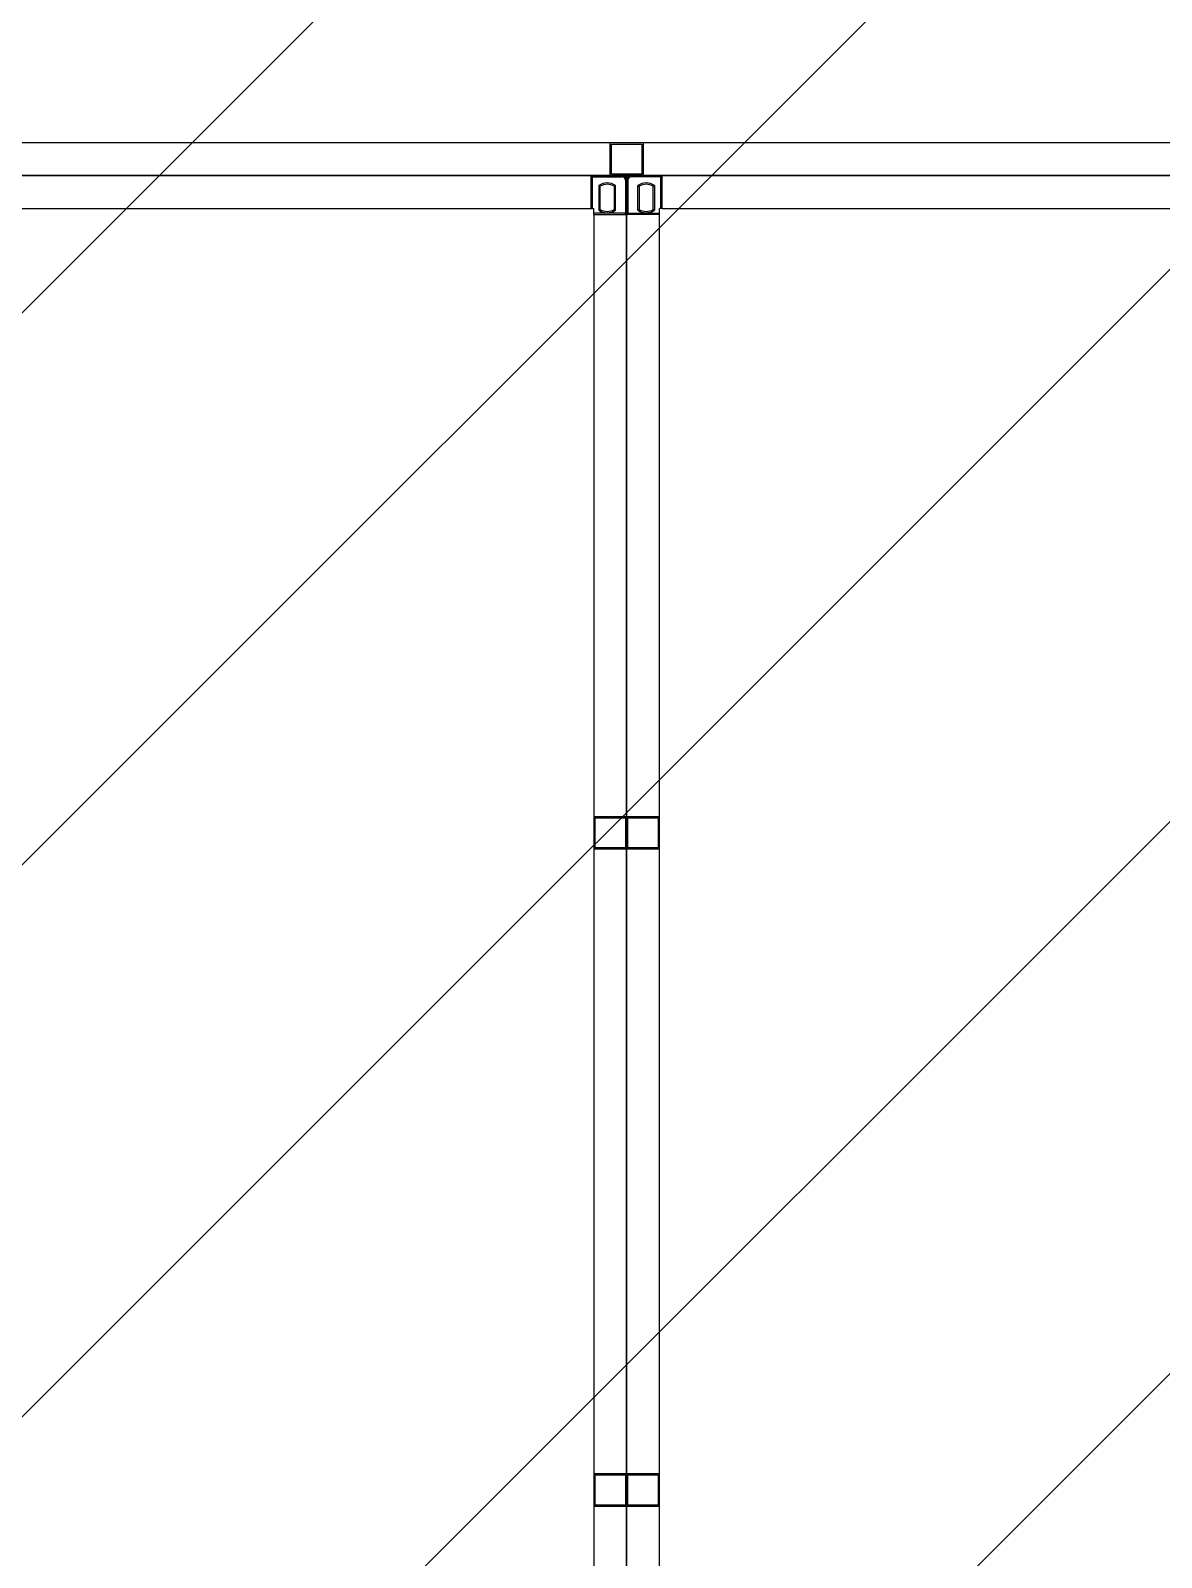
# Model space of a CAD drawing. Header units: millimetres. Extents: x 4133871 to 4440428, y -545651 to -495191.
# Drawn here: x 4200063.4 to 4200373, y -501101.5 to -500683.3 of the extents above; entities that cross this region are included whole.
import ezdxf

# ---------------------------------------------------------------- set-up
doc = ezdxf.new("R2010")
doc.units = ezdxf.units.MM
doc.header["$LTSCALE"] = 60
doc.layers.add('3', color=3, linetype='Continuous')

# ---------------------------------------------------------------- blocks, each defined once
blk = doc.blocks.new('KEY PLAN_NEW')
at = {"color": 253}
for p, q in [((-987.42, -1488.94), (-1280.3, -1488.94)), ((-1165.36, -1491.94), (-1165.36, -1488.94)), ((-1162.36, -1488.94), (-1165.36, -1488.94)), ((-1165.24, -1489.06), (-1162.48, -1489.06)), ((-1165.24, -1489.06), (-1162.48, -1489.06)), ((-1165.24, -1491.82), (-1165.24, -1489.06)), ((-1162.48, -1489.06), (-1162.48, -1491.82)), ((-1162.36, -1488.94), (-1162.36, -1491.94)), ((-1165.36, -1491.94), (-1162.36, -1491.94)), ((-1162.48, -1491.82), (-1165.24, -1491.82)), ((-1220.62, -1494.94), (-1167.1, -1494.94)), ((-1167.1, -1494.94), (-1166.86, -1494.94)), ((-1166.86, -1495.5), (-1166.86, -1494.94)), ((-1166.86, -1495.5), (-1166.86, -1848.38)), ((-1160.62, -1494.94), (-1160.86, -1494.94)), ((-1160.86, -1495.5), (-1160.86, -1494.94)), ((-1160.86, -1848.38), (-1160.86, -1495.5)), ((-1160.62, -1494.94), (-1107.1, -1494.94)), ((-1166.86, -1550.44), (-1166.86, -1553.44)), ((-1166.86, -1550.44), (-1163.86, -1550.44)), ((-1166.74, -1553.32), (-1166.74, -1550.56)), ((-1166.74, -1550.56), (-1163.98, -1550.56)), ((-1163.98, -1550.56), (-1163.98, -1553.32)), ((-1163.98, -1550.56), (-1163.98, -1553.32)), ((-1163.86, -1553.44), (-1163.86, -1550.44)), ((-1163.86, -1550.44), (-1163.86, -1553.44)), ((-1163.86, -1550.44), (-1160.86, -1550.44)), ((-1163.74, -1553.32), (-1163.74, -1550.56)), ((-1163.74, -1550.56), (-1160.98, -1550.56)), ((-1160.98, -1550.56), (-1160.98, -1553.32)), ((-1160.98, -1550.56), (-1160.98, -1553.32)), ((-1160.86, -1553.44), (-1160.86, -1550.44)), ((-1163.86, -1553.44), (-1166.86, -1553.44)), ((-1163.98, -1553.32), (-1166.74, -1553.32)), ((-1160.86, -1553.44), (-1163.86, -1553.44)), ((-1160.98, -1553.32), (-1163.74, -1553.32)), ((-1166.86, -1610.44), (-1166.86, -1613.44)), ((-1166.86, -1610.44), (-1163.86, -1610.44)), ((-1166.74, -1613.32), (-1166.74, -1610.56)), ((-1166.74, -1610.56), (-1163.98, -1610.56)), ((-1163.98, -1610.56), (-1163.98, -1613.32)), ((-1163.98, -1610.56), (-1163.98, -1613.32)), ((-1163.86, -1613.44), (-1163.86, -1610.44)), ((-1163.86, -1610.44), (-1163.86, -1613.44)), ((-1163.86, -1610.44), (-1160.86, -1610.44)), ((-1163.74, -1613.32), (-1163.74, -1610.56)), ((-1163.74, -1610.56), (-1160.98, -1610.56)), ((-1160.98, -1610.56), (-1160.98, -1613.32)), ((-1160.98, -1610.56), (-1160.98, -1613.32)), ((-1160.86, -1613.44), (-1160.86, -1610.44)), ((-1163.86, -1613.44), (-1166.86, -1613.44)), ((-1163.98, -1613.32), (-1166.74, -1613.32)), ((-1160.86, -1613.44), (-1163.86, -1613.44)), ((-1160.98, -1613.32), (-1163.74, -1613.32))]:
    blk.add_line(p, q, dxfattribs=at)
at = {"color": 253, "linetype": 'Continuous'}
for p, q in [((-1167.1, -1494.94), (-1167.1, -1491.94)), ((-1167.1, -1492.06), (-1166.98, -1492.06)), ((-1166.98, -1491.94), (-1166.98, -1492.06)), ((-1166.98, -1494.94), (-1166.98, -1492.06)), ((-1166.98, -1492.06), (-1164.27, -1492.06)), ((-1166.4, -1492.84), (-1166.4, -1495.1)), ((-1166.28, -1495.04), (-1166.28, -1492.91)), ((-1165.01, -1492.91), (-1165.01, -1495.04)), ((-1164.89, -1495.1), (-1164.89, -1492.84)), ((-1164.27, -1492.06), (-1164.27, -1491.94)), ((-1163.98, -1492.06), (-1163.98, -1492.06)), ((-1163.98, -1492.06), (-1163.98, -1492.06)), ((-1163.98, -1492.35), (-1163.86, -1492.35)), ((-1163.98, -1492.35), (-1163.98, -1495.38)), ((-1163.74, -1492.35), (-1163.86, -1492.35)), ((-1163.74, -1492.06), (-1163.74, -1492.06)), ((-1163.74, -1492.06), (-1163.74, -1492.06)), ((-1163.74, -1492.35), (-1163.74, -1495.38)), ((-1163.45, -1492.06), (-1163.45, -1491.94)), ((-1160.74, -1492.06), (-1163.45, -1492.06)), ((-1162.84, -1495.1), (-1162.84, -1492.84)), ((-1162.72, -1492.91), (-1162.72, -1495.04)), ((-1161.45, -1495.04), (-1161.45, -1492.91)), ((-1161.33, -1492.84), (-1161.33, -1495.1)), ((-1160.74, -1491.94), (-1160.74, -1492.06)), ((-1160.62, -1492.06), (-1160.74, -1492.06)), ((-1160.74, -1494.94), (-1160.74, -1492.06)), ((-1160.62, -1494.94), (-1160.62, -1491.94)), ((-1163.98, -1495.38), (-1166.86, -1495.38)), ((-1166.86, -1495.5), (-1163.86, -1495.5)), ((-1163.98, -1495.5), (-1163.98, -1495.38)), ((-1163.98, -1495.38), (-1163.86, -1495.38)), ((-1163.74, -1495.38), (-1163.86, -1495.38)), ((-1160.86, -1495.5), (-1163.86, -1495.5)), ((-1163.74, -1495.5), (-1163.74, -1495.38)), ((-1163.74, -1495.38), (-1160.86, -1495.38))]:
    blk.add_line(p, q, dxfattribs=at)
at = {"color": 253}
for points in [[(-1283.86, -1491.94), (-1283.86, -1431.94), (-983.86, -1431.94), (-983.86, -1491.94)], [(-1223.86, -1491.94), (-1163.86, -1491.94), (-1163.86, -1851.94), (-1223.86, -1851.94)], [(-1163.86, -1491.94), (-1103.86, -1491.94), (-1103.86, -1851.94), (-1163.86, -1851.94)]]:
    blk.add_lwpolyline(points, close=True, dxfattribs=at)
at = {"color": 253, "linetype": 'Continuous'}
for centre, radius, start, end in [((-1166.98, -1492.06), 0.12, 90, 180), ((-1165.64, -1493.97), 1.36, 56.2792, 123.7208), ((-1165.64, -1493.97), 1.24, 59.1964, 120.8036), ((-1164.27, -1492.35), 0.41, 0, 90), ((-1164.27, -1492.35), 0.29, 0, 90), ((-1163.45, -1492.35), 0.41, 90, 180), ((-1163.45, -1492.35), 0.29, 90, 180), ((-1162.08, -1493.97), 1.36, 56.2792, 123.7208), ((-1162.08, -1493.97), 1.24, 59.1964, 120.8036), ((-1160.74, -1492.06), 0.12, 0, 90), ((-1165.64, -1493.97), 1.36, 236.2792, 303.7208), ((-1165.64, -1493.97), 1.24, 239.1964, 300.8036), ((-1163.98, -1495.38), 0.12, 270, 0), ((-1163.74, -1495.38), 0.12, 180, 270), ((-1162.08, -1493.97), 1.36, 236.2792, 303.7208), ((-1162.08, -1493.97), 1.24, 239.1964, 300.8036)]:
    blk.add_arc(centre, radius, start, end, dxfattribs=at)
for points, knots in [([(-1166.28, -1492.91), (-1166.28, -1492.91, 46), (-1166.28, -1492.91, 46), (-1166.28, -1492.91, 46), (-1166.28, -1492.91, 46), (-1166.28, -1492.91, 46), (-1166.28, -1492.91, 46), (-1166.28, -1492.91, 46), (-1166.28, -1492.91, 46), (-1166.28, -1492.91, 46), (-1166.28, -1492.9, 46), (-1166.29, -1492.9, 46), (-1166.29, -1492.9, 46), (-1166.29, -1492.9, 46), (-1166.29, -1492.9, 46), (-1166.29, -1492.9, 46), (-1166.3, -1492.9, 46), (-1166.3, -1492.9, 46), (-1166.3, -1492.9, 46), (-1166.3, -1492.9, 46), (-1166.3, -1492.89, 46), (-1166.3, -1492.89, 46), (-1166.31, -1492.89, 46), (-1166.31, -1492.89, 46), (-1166.32, -1492.89, 46), (-1166.32, -1492.89, 46), (-1166.32, -1492.88, 46), (-1166.32, -1492.88, 46), (-1166.32, -1492.88, 46), (-1166.32, -1492.88, 46), (-1166.33, -1492.88, 46), (-1166.33, -1492.88, 46), (-1166.34, -1492.88, 46), (-1166.34, -1492.87, 46), (-1166.35, -1492.87, 46), (-1166.35, -1492.87, 46), (-1166.35, -1492.87, 46), (-1166.35, -1492.87, 46), (-1166.36, -1492.86, 46), (-1166.36, -1492.86, 46), (-1166.36, -1492.86, 46), (-1166.36, -1492.86, 46), (-1166.37, -1492.86, 46), (-1166.37, -1492.86, 46), (-1166.38, -1492.85, 46), (-1166.38, -1492.85, 46), (-1166.39, -1492.85, 46), (-1166.39, -1492.85, 46), (-1166.39, -1492.84, 46), (-1166.39, -1492.84, 46), (-1166.39, -1492.84, 46), (-1166.4, -1492.84, 46), (-1166.4, -1492.84, 46), (-1166.4, -1492.84, 46)], [0, 0, 0, 0, 0.06206, 0.12459, 0.12459, 0.155854, 0.155854, 0.171487, 0.171487, 0.187119, 0.187119, 0.249648, 0.249648, 0.312178, 0.312178, 0.343442, 0.343442, 0.359075, 0.359075, 0.374707, 0.374707, 0.437236, 0.437236, 0.499766, 0.499766, 0.53103, 0.53103, 0.546663, 0.546663, 0.562295, 0.562295, 0.624824, 0.624824, 0.687353, 0.687353, 0.749883, 0.749883, 0.765515, 0.765515, 0.781147, 0.781147, 0.812412, 0.812412, 0.874941, 0.874941, 0.937471, 0.937471, 0.968735, 0.968735, 0.984368, 0.992184, 0.992184, 1, 1, 1, 1]), ([(-1164.89, -1492.84), (-1164.89, -1492.84, 46), (-1164.89, -1492.84, 46), (-1164.89, -1492.84, 46), (-1164.89, -1492.84, 46), (-1164.89, -1492.84, 46), (-1164.89, -1492.85, 46), (-1164.9, -1492.85, 46), (-1164.9, -1492.85, 46), (-1164.91, -1492.85, 46), (-1164.91, -1492.86, 46), (-1164.92, -1492.86, 46), (-1164.92, -1492.86, 46), (-1164.92, -1492.86, 46), (-1164.93, -1492.86, 46), (-1164.93, -1492.86, 46), (-1164.93, -1492.87, 46), (-1164.93, -1492.87, 46), (-1164.93, -1492.87, 46), (-1164.94, -1492.87, 46), (-1164.94, -1492.87, 46), (-1164.95, -1492.88, 46), (-1164.95, -1492.88, 46), (-1164.96, -1492.88, 46), (-1164.96, -1492.88, 46), (-1164.96, -1492.88, 46), (-1164.96, -1492.88, 46), (-1164.96, -1492.88, 46), (-1164.97, -1492.89, 46), (-1164.97, -1492.89, 46), (-1164.97, -1492.89, 46), (-1164.97, -1492.89, 46), (-1164.98, -1492.89, 46), (-1164.98, -1492.89, 46), (-1164.99, -1492.9, 46), (-1164.99, -1492.9, 46), (-1164.99, -1492.9, 46), (-1164.99, -1492.9, 46), (-1164.99, -1492.9, 46), (-1164.99, -1492.9, 46), (-1164.99, -1492.9, 46), (-1164.99, -1492.9, 46), (-1165, -1492.9, 46), (-1165, -1492.9, 46), (-1165, -1492.91, 46), (-1165, -1492.91, 46), (-1165, -1492.91, 46), (-1165, -1492.91, 46), (-1165, -1492.91, 46), (-1165, -1492.91, 46), (-1165.01, -1492.91, 46), (-1165.01, -1492.91, 46), (-1165.01, -1492.91, 46), (-1165.01, -1492.91, 46)], [0, 0, 0, 0, 0.00782, 0.00782, 0.015639, 0.031279, 0.031279, 0.062557, 0.062557, 0.125114, 0.125114, 0.187671, 0.187671, 0.21895, 0.21895, 0.234589, 0.234589, 0.250228, 0.250228, 0.312785, 0.312785, 0.375342, 0.375342, 0.437899, 0.437899, 0.453538, 0.453538, 0.469178, 0.469178, 0.500456, 0.500456, 0.563013, 0.563013, 0.62557, 0.62557, 0.641209, 0.641209, 0.656849, 0.656849, 0.688127, 0.688127, 0.750684, 0.750684, 0.813241, 0.813241, 0.828881, 0.828881, 0.84452, 0.84452, 0.875798, 0.875798, 0.938355, 1, 1, 1, 1]), ([(-1162.84, -1492.84), (-1162.84, -1492.84, 46), (-1162.84, -1492.84, 46), (-1162.83, -1492.84, 46), (-1162.83, -1492.84, 46), (-1162.83, -1492.84, 46), (-1162.83, -1492.85, 46), (-1162.83, -1492.85, 46), (-1162.82, -1492.85, 46), (-1162.82, -1492.85, 46), (-1162.81, -1492.86, 46), (-1162.81, -1492.86, 46), (-1162.8, -1492.86, 46), (-1162.8, -1492.86, 46), (-1162.8, -1492.86, 46), (-1162.8, -1492.86, 46), (-1162.79, -1492.87, 46), (-1162.79, -1492.87, 46), (-1162.79, -1492.87, 46), (-1162.79, -1492.87, 46), (-1162.78, -1492.87, 46), (-1162.78, -1492.88, 46), (-1162.77, -1492.88, 46), (-1162.77, -1492.88, 46), (-1162.76, -1492.88, 46), (-1162.76, -1492.88, 46), (-1162.76, -1492.88, 46), (-1162.76, -1492.88, 46), (-1162.76, -1492.89, 46), (-1162.76, -1492.89, 46), (-1162.75, -1492.89, 46), (-1162.75, -1492.89, 46), (-1162.74, -1492.89, 46), (-1162.74, -1492.89, 46), (-1162.74, -1492.9, 46), (-1162.74, -1492.9, 46), (-1162.74, -1492.9, 46), (-1162.74, -1492.9, 46), (-1162.73, -1492.9, 46), (-1162.73, -1492.9, 46), (-1162.73, -1492.9, 46), (-1162.73, -1492.9, 46), (-1162.73, -1492.9, 46), (-1162.72, -1492.9, 46), (-1162.72, -1492.91, 46), (-1162.72, -1492.91, 46), (-1162.72, -1492.91, 46), (-1162.72, -1492.91, 46), (-1162.72, -1492.91, 46), (-1162.72, -1492.91, 46), (-1162.72, -1492.91, 46), (-1162.72, -1492.91, 46), (-1162.72, -1492.91, 46), (-1162.72, -1492.91, 46)], [0, 0, 0, 0, 0.00782, 0.00782, 0.015639, 0.031279, 0.031279, 0.062557, 0.062557, 0.125114, 0.125114, 0.187671, 0.187671, 0.21895, 0.21895, 0.234589, 0.234589, 0.250228, 0.250228, 0.312785, 0.312785, 0.375342, 0.375342, 0.437899, 0.437899, 0.453538, 0.453538, 0.469178, 0.469178, 0.500456, 0.500456, 0.563013, 0.563013, 0.62557, 0.62557, 0.641209, 0.641209, 0.656849, 0.656849, 0.688127, 0.688127, 0.750684, 0.750684, 0.813241, 0.813241, 0.828881, 0.828881, 0.84452, 0.84452, 0.875798, 0.875798, 0.938355, 1, 1, 1, 1]), ([(-1161.45, -1492.91), (-1161.45, -1492.91, 46), (-1161.45, -1492.91, 46), (-1161.45, -1492.91, 46), (-1161.44, -1492.91, 46), (-1161.44, -1492.91, 46), (-1161.44, -1492.91, 46), (-1161.44, -1492.91, 46), (-1161.44, -1492.91, 46), (-1161.44, -1492.91, 46), (-1161.44, -1492.9, 46), (-1161.44, -1492.9, 46), (-1161.43, -1492.9, 46), (-1161.43, -1492.9, 46), (-1161.43, -1492.9, 46), (-1161.43, -1492.9, 46), (-1161.43, -1492.9, 46), (-1161.43, -1492.9, 46), (-1161.43, -1492.9, 46), (-1161.43, -1492.9, 46), (-1161.42, -1492.89, 46), (-1161.42, -1492.89, 46), (-1161.41, -1492.89, 46), (-1161.41, -1492.89, 46), (-1161.41, -1492.89, 46), (-1161.41, -1492.89, 46), (-1161.4, -1492.88, 46), (-1161.4, -1492.88, 46), (-1161.4, -1492.88, 46), (-1161.4, -1492.88, 46), (-1161.4, -1492.88, 46), (-1161.39, -1492.88, 46), (-1161.39, -1492.88, 46), (-1161.38, -1492.87, 46), (-1161.38, -1492.87, 46), (-1161.37, -1492.87, 46), (-1161.37, -1492.87, 46), (-1161.37, -1492.87, 46), (-1161.37, -1492.86, 46), (-1161.37, -1492.86, 46), (-1161.36, -1492.86, 46), (-1161.36, -1492.86, 46), (-1161.36, -1492.86, 46), (-1161.35, -1492.86, 46), (-1161.35, -1492.85, 46), (-1161.34, -1492.85, 46), (-1161.34, -1492.85, 46), (-1161.33, -1492.85, 46), (-1161.33, -1492.84, 46), (-1161.33, -1492.84, 46), (-1161.33, -1492.84, 46), (-1161.33, -1492.84, 46), (-1161.33, -1492.84, 46), (-1161.33, -1492.84, 46)], [0, 0, 0, 0, 0.06206, 0.12459, 0.12459, 0.155854, 0.155854, 0.171487, 0.171487, 0.187119, 0.187119, 0.249648, 0.249648, 0.312178, 0.312178, 0.343442, 0.343442, 0.359075, 0.359075, 0.374707, 0.374707, 0.437236, 0.437236, 0.499766, 0.499766, 0.53103, 0.53103, 0.546663, 0.546663, 0.562295, 0.562295, 0.624824, 0.624824, 0.687353, 0.687353, 0.749883, 0.749883, 0.765515, 0.765515, 0.781147, 0.781147, 0.812412, 0.812412, 0.874941, 0.874941, 0.937471, 0.937471, 0.968735, 0.968735, 0.984368, 0.992184, 0.992184, 1, 1, 1, 1]), ([(-1166.28, -1495.04), (-1166.28, -1495.04, 46), (-1166.28, -1495.04, 46), (-1166.28, -1495.04, 46), (-1166.28, -1495.04, 46), (-1166.28, -1495.04, 46), (-1166.28, -1495.04, 46), (-1166.28, -1495.04, 46), (-1166.28, -1495.04, 46), (-1166.28, -1495.04, 46), (-1166.28, -1495.04, 46), (-1166.29, -1495.04, 46), (-1166.29, -1495.05, 46), (-1166.29, -1495.05, 46), (-1166.29, -1495.05, 46), (-1166.29, -1495.05, 46), (-1166.3, -1495.05, 46), (-1166.3, -1495.05, 46), (-1166.3, -1495.05, 46), (-1166.3, -1495.05, 46), (-1166.3, -1495.05, 46), (-1166.3, -1495.05, 46), (-1166.31, -1495.06, 46), (-1166.31, -1495.06, 46), (-1166.32, -1495.06, 46), (-1166.32, -1495.06, 46), (-1166.32, -1495.06, 46), (-1166.32, -1495.06, 46), (-1166.32, -1495.06, 46), (-1166.32, -1495.06, 46), (-1166.33, -1495.07, 46), (-1166.33, -1495.07, 46), (-1166.34, -1495.07, 46), (-1166.34, -1495.07, 46), (-1166.35, -1495.08, 46), (-1166.35, -1495.08, 46), (-1166.35, -1495.08, 46), (-1166.35, -1495.08, 46), (-1166.36, -1495.08, 46), (-1166.36, -1495.08, 46), (-1166.36, -1495.09, 46), (-1166.36, -1495.09, 46), (-1166.37, -1495.09, 46), (-1166.37, -1495.09, 46), (-1166.38, -1495.09, 46), (-1166.38, -1495.1, 46), (-1166.39, -1495.1, 46), (-1166.39, -1495.1, 46), (-1166.39, -1495.1, 46), (-1166.39, -1495.1, 46), (-1166.39, -1495.1, 46), (-1166.4, -1495.1, 46), (-1166.4, -1495.1, 46), (-1166.4, -1495.1, 46)], [0, 0, 0, 0, 0.06206, 0.12459, 0.12459, 0.155854, 0.155854, 0.171487, 0.171487, 0.187119, 0.187119, 0.249648, 0.249648, 0.312178, 0.312178, 0.343442, 0.343442, 0.359075, 0.359075, 0.374707, 0.374707, 0.437236, 0.437236, 0.499766, 0.499766, 0.53103, 0.53103, 0.546663, 0.546663, 0.562295, 0.562295, 0.624824, 0.624824, 0.687353, 0.687353, 0.749883, 0.749883, 0.765515, 0.765515, 0.781147, 0.781147, 0.812412, 0.812412, 0.874941, 0.874941, 0.937471, 0.937471, 0.968735, 0.968735, 0.984368, 0.992184, 0.992184, 1, 1, 1, 1]), ([(-1164.89, -1495.1), (-1164.89, -1495.1, 46), (-1164.89, -1495.1, 46), (-1164.89, -1495.1, 46), (-1164.89, -1495.1, 46), (-1164.89, -1495.1, 46), (-1164.89, -1495.1, 46), (-1164.9, -1495.1, 46), (-1164.9, -1495.1, 46), (-1164.91, -1495.09, 46), (-1164.91, -1495.09, 46), (-1164.92, -1495.09, 46), (-1164.92, -1495.09, 46), (-1164.92, -1495.09, 46), (-1164.93, -1495.08, 46), (-1164.93, -1495.08, 46), (-1164.93, -1495.08, 46), (-1164.93, -1495.08, 46), (-1164.93, -1495.08, 46), (-1164.94, -1495.08, 46), (-1164.94, -1495.07, 46), (-1164.95, -1495.07, 46), (-1164.95, -1495.07, 46), (-1164.96, -1495.07, 46), (-1164.96, -1495.06, 46), (-1164.96, -1495.06, 46), (-1164.96, -1495.06, 46), (-1164.96, -1495.06, 46), (-1164.97, -1495.06, 46), (-1164.97, -1495.06, 46), (-1164.97, -1495.06, 46), (-1164.97, -1495.06, 46), (-1164.98, -1495.05, 46), (-1164.98, -1495.05, 46), (-1164.99, -1495.05, 46), (-1164.99, -1495.05, 46), (-1164.99, -1495.05, 46), (-1164.99, -1495.05, 46), (-1164.99, -1495.05, 46), (-1164.99, -1495.05, 46), (-1164.99, -1495.05, 46), (-1164.99, -1495.05, 46), (-1165, -1495.04, 46), (-1165, -1495.04, 46), (-1165, -1495.04, 46), (-1165, -1495.04, 46), (-1165, -1495.04, 46), (-1165, -1495.04, 46), (-1165, -1495.04, 46), (-1165, -1495.04, 46), (-1165.01, -1495.04, 46), (-1165.01, -1495.04, 46), (-1165.01, -1495.04, 46), (-1165.01, -1495.04, 46)], [0, 0, 0, 0, 0.00782, 0.00782, 0.015639, 0.031279, 0.031279, 0.062557, 0.062557, 0.125114, 0.125114, 0.187671, 0.187671, 0.21895, 0.21895, 0.234589, 0.234589, 0.250228, 0.250228, 0.312785, 0.312785, 0.375342, 0.375342, 0.437899, 0.437899, 0.453538, 0.453538, 0.469178, 0.469178, 0.500456, 0.500456, 0.563013, 0.563013, 0.62557, 0.62557, 0.641209, 0.641209, 0.656849, 0.656849, 0.688127, 0.688127, 0.750684, 0.750684, 0.813241, 0.813241, 0.828881, 0.828881, 0.84452, 0.84452, 0.875798, 0.875798, 0.938355, 1, 1, 1, 1]), ([(-1162.84, -1495.1), (-1162.84, -1495.1, 46), (-1162.84, -1495.1, 46), (-1162.83, -1495.1, 46), (-1162.83, -1495.1, 46), (-1162.83, -1495.1, 46), (-1162.83, -1495.1, 46), (-1162.83, -1495.1, 46), (-1162.82, -1495.1, 46), (-1162.82, -1495.09, 46), (-1162.81, -1495.09, 46), (-1162.81, -1495.09, 46), (-1162.8, -1495.09, 46), (-1162.8, -1495.09, 46), (-1162.8, -1495.08, 46), (-1162.8, -1495.08, 46), (-1162.79, -1495.08, 46), (-1162.79, -1495.08, 46), (-1162.79, -1495.08, 46), (-1162.79, -1495.08, 46), (-1162.78, -1495.07, 46), (-1162.78, -1495.07, 46), (-1162.77, -1495.07, 46), (-1162.77, -1495.07, 46), (-1162.76, -1495.06, 46), (-1162.76, -1495.06, 46), (-1162.76, -1495.06, 46), (-1162.76, -1495.06, 46), (-1162.76, -1495.06, 46), (-1162.76, -1495.06, 46), (-1162.75, -1495.06, 46), (-1162.75, -1495.06, 46), (-1162.74, -1495.05, 46), (-1162.74, -1495.05, 46), (-1162.74, -1495.05, 46), (-1162.74, -1495.05, 46), (-1162.74, -1495.05, 46), (-1162.74, -1495.05, 46), (-1162.73, -1495.05, 46), (-1162.73, -1495.05, 46), (-1162.73, -1495.05, 46), (-1162.73, -1495.05, 46), (-1162.73, -1495.04, 46), (-1162.72, -1495.04, 46), (-1162.72, -1495.04, 46), (-1162.72, -1495.04, 46), (-1162.72, -1495.04, 46), (-1162.72, -1495.04, 46), (-1162.72, -1495.04, 46), (-1162.72, -1495.04, 46), (-1162.72, -1495.04, 46), (-1162.72, -1495.04, 46), (-1162.72, -1495.04, 46), (-1162.72, -1495.04, 46)], [0, 0, 0, 0, 0.00782, 0.00782, 0.015639, 0.031279, 0.031279, 0.062557, 0.062557, 0.125114, 0.125114, 0.187671, 0.187671, 0.21895, 0.21895, 0.234589, 0.234589, 0.250228, 0.250228, 0.312785, 0.312785, 0.375342, 0.375342, 0.437899, 0.437899, 0.453538, 0.453538, 0.469178, 0.469178, 0.500456, 0.500456, 0.563013, 0.563013, 0.62557, 0.62557, 0.641209, 0.641209, 0.656849, 0.656849, 0.688127, 0.688127, 0.750684, 0.750684, 0.813241, 0.813241, 0.828881, 0.828881, 0.84452, 0.84452, 0.875798, 0.875798, 0.938355, 1, 1, 1, 1]), ([(-1161.45, -1495.04), (-1161.45, -1495.04, 46), (-1161.45, -1495.04, 46), (-1161.45, -1495.04, 46), (-1161.44, -1495.04, 46), (-1161.44, -1495.04, 46), (-1161.44, -1495.04, 46), (-1161.44, -1495.04, 46), (-1161.44, -1495.04, 46), (-1161.44, -1495.04, 46), (-1161.44, -1495.04, 46), (-1161.44, -1495.04, 46), (-1161.43, -1495.05, 46), (-1161.43, -1495.05, 46), (-1161.43, -1495.05, 46), (-1161.43, -1495.05, 46), (-1161.43, -1495.05, 46), (-1161.43, -1495.05, 46), (-1161.43, -1495.05, 46), (-1161.43, -1495.05, 46), (-1161.42, -1495.05, 46), (-1161.42, -1495.05, 46), (-1161.41, -1495.06, 46), (-1161.41, -1495.06, 46), (-1161.41, -1495.06, 46), (-1161.41, -1495.06, 46), (-1161.4, -1495.06, 46), (-1161.4, -1495.06, 46), (-1161.4, -1495.06, 46), (-1161.4, -1495.06, 46), (-1161.4, -1495.07, 46), (-1161.39, -1495.07, 46), (-1161.39, -1495.07, 46), (-1161.38, -1495.07, 46), (-1161.38, -1495.08, 46), (-1161.37, -1495.08, 46), (-1161.37, -1495.08, 46), (-1161.37, -1495.08, 46), (-1161.37, -1495.08, 46), (-1161.37, -1495.08, 46), (-1161.36, -1495.09, 46), (-1161.36, -1495.09, 46), (-1161.36, -1495.09, 46), (-1161.35, -1495.09, 46), (-1161.35, -1495.09, 46), (-1161.34, -1495.1, 46), (-1161.34, -1495.1, 46), (-1161.33, -1495.1, 46), (-1161.33, -1495.1, 46), (-1161.33, -1495.1, 46), (-1161.33, -1495.1, 46), (-1161.33, -1495.1, 46), (-1161.33, -1495.1, 46), (-1161.33, -1495.1, 46)], [0, 0, 0, 0, 0.06206, 0.12459, 0.12459, 0.155854, 0.155854, 0.171487, 0.171487, 0.187119, 0.187119, 0.249648, 0.249648, 0.312178, 0.312178, 0.343442, 0.343442, 0.359075, 0.359075, 0.374707, 0.374707, 0.437236, 0.437236, 0.499766, 0.499766, 0.53103, 0.53103, 0.546663, 0.546663, 0.562295, 0.562295, 0.624824, 0.624824, 0.687353, 0.687353, 0.749883, 0.749883, 0.765515, 0.765515, 0.781147, 0.781147, 0.812412, 0.812412, 0.874941, 0.874941, 0.937471, 0.937471, 0.968735, 0.968735, 0.984368, 0.992184, 0.992184, 1, 1, 1, 1])]:
    blk.add_open_spline(points, degree=3, knots=knots, dxfattribs=at)

msp = doc.modelspace()

# ---------------------------------------------------------------- hatches: boundary and pattern name
at = {"layer": '3'}
h = msp.add_hatch(dxfattribs=at)
h.set_pattern_fill('ANSI31', color=256, scale=855.36)
h.set_pattern_definition([(45, (-12566.07, -107751.94), (-75.603857, 75.603857), [])])
h.paths.add_polyline_path([(4199046.58, -500083.05), (4199226.58, -500083.05), (4199226.58, -499723.05), (4199766.58, -499723.05), (4199766.58, -499543.05), (4200866.58, -499543.05), (4200866.58, -499665.45), (4201706.94, -499665.45), (4201706.94, -500263.05), (4201766.58, -500263.05), (4201766.58, -501723.05), (4200515.58, -501723.05), (4200515.58, -501727.55), (4200506.58, -501727.55), (4200506.58, -501903.05), (4199946.58, -501903.05), (4199946.58, -501543.05), (4199586.58, -501543.05), (4199586.58, -501183.05), (4199226.58, -501183.05), (4199226.58, -500823.05), (4198686.58, -500823.05), (4198686.58, -500443.05), (4199046.58, -500443.05)])

# ---------------------------------------------------------------- block references
at = {"xscale": 3, "yscale": 3, "zscale": 3}
msp.add_blockref('KEY PLAN_NEW', (4203718.16, -496247.22), dxfattribs=at)

doc.saveas('drawing.dxf')
